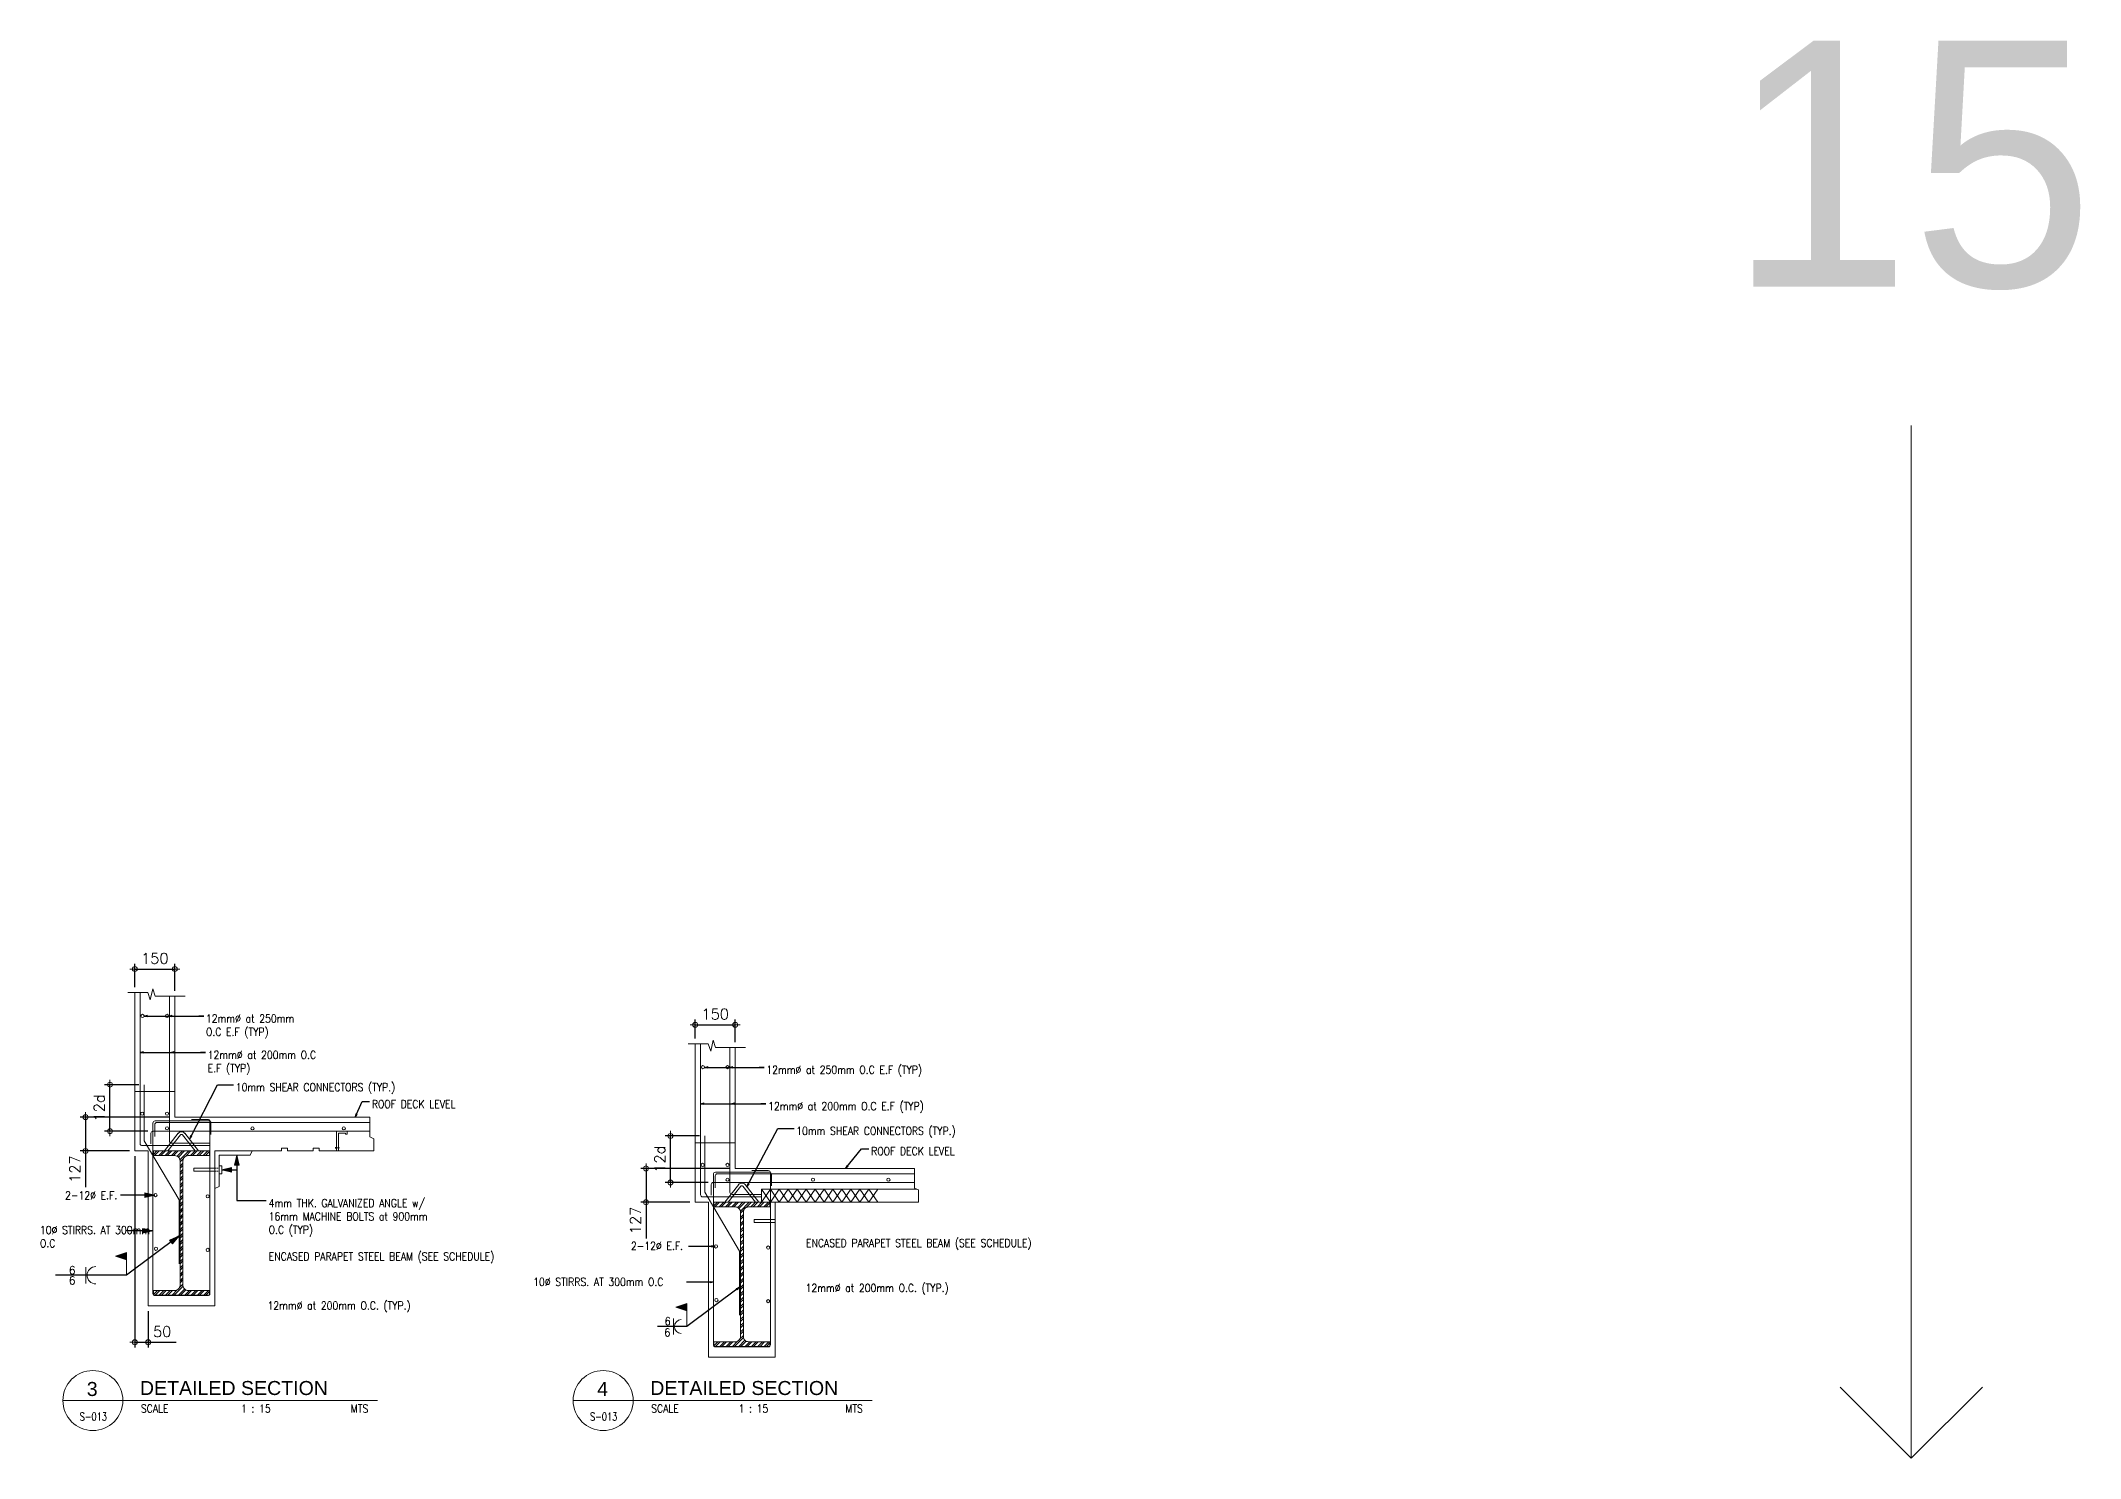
# Model space of a CAD drawing. Header units: millimetres. Extents: x 0 to 437400, y -4782 to 73710.
# Drawn here: x 14857 to 22504, y 10752 to 16066 of the extents above; entities that cross this region are included whole.
import ezdxf
from ezdxf.enums import TextEntityAlignment as Align

# ---------------------------------------------------------------- set-up
doc = ezdxf.new("R2010")
doc.units = ezdxf.units.MM
doc.header["$LTSCALE"] = 10
doc.header["$MEASUREMENT"] = 0
doc.linetypes.add('DASHED', pattern=[0.75, 0.5, -0.25])
doc.linetypes.add('PHANTOM2', pattern=[1.25, 0.625, -0.125, 0.125, -0.125, 0.125, -0.125])
doc.layers.get('0').update_dxf_attribs({"lineweight": 9})
for name, color, linetype, lineweight in [('S-ANNO-DIMS', 1, 'Continuous', 5), ('S-Anno-Symb', 52, 'PHANTOM2', 9), ('S-Anno-Text', 52, 'Continuous', 15), ('S-ANNO-WELD', 1, 'Continuous', 9), ('S-DETL-LN03', 3, 'Continuous', 9), ('S-DETL-PATT', 9, 'Continuous', 9), ('S-DETL-RBAR', 7, 'Continuous', 9)]:
    doc.layers.add(name, color=color, linetype=linetype, lineweight=lineweight)
doc.layers.add('S-DETL-GRID', color=62, linetype='Continuous', lineweight=9, plot=False)
doc.styles.add('1', font='romans.shx', dxfattribs={"width": 0.85, "height": 60})
doc.styles.add('2', font='simplex.shx', dxfattribs={"width": 0.95, "height": 40})
doc.styles.add('40', font='simplex.shx', dxfattribs={"height": 40})
doc.styles.add('SHEETNAME', font='simplex.shx', dxfattribs={"width": 0.75, "height": 200})
doc.styles.add('TITLE1', font='HELV.shx', dxfattribs={"height": 500})
doc.dimstyles.new('ESCA15', dxfattribs={"dimtxt": 40, "dimasz": 0.25, "dimexe": 20, "dimexo": 20, "dimgap": 20, "dimtad": 1, "dimdec": 0, "dimrnd": 1, "dimdsep": 46, "dimtxsty": '40', "dimblk1": 'ESCADIM_ARW', "dimblk2": 'ESCADIM_ARW', "dimsah": 1, "dimcen": 50, "dimclrd": 256, "dimclre": 256, "dimclrt": 52, "dimadec": 0, "dimazin": 0, "dimtfac": 1, "dimtdec": 0, "dimtofl": 0, "dimtmove": 0, "dimatfit": 3, "dimldrblk": 'ESCADIM_ARW', "dimfxl": 1, "dimtolj": 1, "dimtzin": 0, "dimarcsym": 0})
doc.dimstyles.new('ESCA_ARW$7', dxfattribs={"dimtxt": 200, "dimasz": 1, "dimexe": 100, "dimexo": 100, "dimgap": 100, "dimtad": 1, "dimdec": 0, "dimrnd": 1, "dimdsep": 46, "dimtxsty": '1', "dimblk1": 'dim_arw', "dimblk2": 'dim_arw', "dimsah": 1, "dimcen": 50, "dimclrd": 1, "dimclre": 256, "dimclrt": 52, "dimadec": 0, "dimazin": 0, "dimtfac": 1, "dimtofl": 0, "dimtmove": 0, "dimatfit": 3, "dimldrblk": 'dim_arw', "dimfxl": 1, "dimtolj": 1, "dimtzin": 0, "dimarcsym": 0})

# ---------------------------------------------------------------- blocks, each defined once
blk = doc.blocks.new('dim_arw')
h = blk.add_hatch(color=256)
h.paths.add_polyline_path([(-126, 29), (0, 0), (-126, -29, -0.115681), (-133, 0, -0.115681)])
h.paths.add_polyline_path([(-249, 58), (-126, 29, 0.115681), (-133, 0, 0.115681), (-126, -29), (-249, -58)])
for p, q in [((0, 0), (-249, 58)), ((-249, 58), (-249, -58)), ((0, 0), (-249, -58))]:
    blk.add_line(p, q)
blk = doc.blocks.new('ESCADIM_ARW')
at = {"color": 9}
blk.add_line((75, 0), (-75, 0), dxfattribs=at)
blk.add_circle((0, 0), 37.5, dxfattribs=at)
blk = doc.blocks.new('*D101')
at = {"layer": 'Defpoints', "color": 0, "transparency": 16777216}
for p in [(15359.8, 12031), (15025.3, 11904), (15209.8, 11904)]:
    blk.add_point(p, dxfattribs=at)
at = {"layer": 'S-ANNO-DIMS', "lineweight": -2, "transparency": 16777216}
for p, q in [((15339.8, 12031), (15005.3, 12031)), ((15025.3, 12030.7), (15025.3, 11904.2)), ((15189.8, 11904), (15005.3, 11904)), ((15025.3, 11904), (15025.3, 11768.5))]:
    blk.add_line(p, q, dxfattribs=at)
at = {"layer": 'S-ANNO-DIMS', "lineweight": -2, "transparency": 16777216, "xscale": 0.25, "yscale": 0.25, "zscale": 0.25}
for p, rotation in [((15025.3, 12031), 90), ((15025.3, 11904), 270)]:
    blk.add_blockref('ESCADIM_ARW', p, dxfattribs=dict(at, rotation=rotation))
at = {"layer": 'S-ANNO-DIMS', "color": 52, "transparency": 16777216, "insert": (14985.3, 11836.1), "char_height": 40, "attachment_point": 5, "rotation": 90, "style": '40'}
blk.add_mtext('\\A1;127', dxfattribs=at)
blk = doc.blocks.new('*D102')
at = {"layer": 'Defpoints', "color": 0, "transparency": 16777216}
for p in [(15116.7, 12152.6), (15245.5, 12152.6), (15278.1, 11978.3)]:
    blk.add_point(p, dxfattribs=at)
at = {"layer": 'S-ANNO-DIMS', "lineweight": -2, "transparency": 16777216}
for p, q in [((15225.5, 12152.6), (15096.7, 12152.6)), ((15116.7, 11978.6), (15116.7, 12152.3)), ((15258.1, 11978.3), (15096.7, 11978.3))]:
    blk.add_line(p, q, dxfattribs=at)
at = {"layer": 'S-ANNO-DIMS', "lineweight": -2, "transparency": 16777216, "xscale": 0.25, "yscale": 0.25, "zscale": 0.25}
for p, rotation in [((15116.7, 12152.6), 90), ((15116.7, 11978.3), 270)]:
    blk.add_blockref('ESCADIM_ARW', p, dxfattribs=dict(at, rotation=rotation))
at = {"layer": 'S-ANNO-DIMS', "color": 52, "transparency": 16777216, "insert": (15076.7, 12065.4), "char_height": 40, "attachment_point": 5, "rotation": 90, "style": '40'}
blk.add_mtext('\\A1;12d', dxfattribs=at)
blk = doc.blocks.new('*D103')
at = {"layer": 'Defpoints', "color": 0, "transparency": 16777216}
for p in [(15209.8, 11904), (15259.8, 11323.7), (15259.8, 11186.8)]:
    blk.add_point(p, dxfattribs=at)
at = {"layer": 'S-ANNO-DIMS', "lineweight": -2, "transparency": 16777216}
for p, q in [((15209.8, 11884), (15209.8, 11166.8)), ((15259.8, 11303.7), (15259.8, 11166.8)), ((15210.1, 11186.8), (15259.6, 11186.8)), ((15259.8, 11186.8), (15364.8, 11186.8))]:
    blk.add_line(p, q, dxfattribs=at)
at = {"layer": 'S-ANNO-DIMS', "lineweight": -2, "transparency": 16777216, "xscale": 0.25, "yscale": 0.25, "zscale": 0.25, "rotation": 180}
blk.add_blockref('ESCADIM_ARW', (15209.8, 11186.8), dxfattribs=at)
at = {"layer": 'S-ANNO-DIMS', "lineweight": -2, "transparency": 16777216, "xscale": 0.25, "yscale": 0.25, "zscale": 0.25}
blk.add_blockref('ESCADIM_ARW', (15259.8, 11186.8), dxfattribs=at)
at = {"layer": 'S-ANNO-DIMS', "color": 52, "transparency": 16777216, "insert": (15312.5, 11226.8), "char_height": 40, "attachment_point": 5, "style": '40'}
blk.add_mtext('\\A1;50', dxfattribs=at)
blk = doc.blocks.new('*D104')
at = {"layer": 'Defpoints', "color": 0, "transparency": 16777216}
for p in [(15359.8, 12586.2), (15209.8, 12498.6), (15359.8, 12484.8)]:
    blk.add_point(p, dxfattribs=at)
at = {"layer": 'S-ANNO-DIMS', "lineweight": -2, "transparency": 16777216}
for p, q in [((15209.8, 12518.6), (15209.8, 12606.2)), ((15210.1, 12586.2), (15359.6, 12586.2)), ((15359.8, 12504.8), (15359.8, 12606.2))]:
    blk.add_line(p, q, dxfattribs=at)
at = {"layer": 'S-ANNO-DIMS', "lineweight": -2, "transparency": 16777216, "xscale": 0.25, "yscale": 0.25, "zscale": 0.25, "rotation": 180}
blk.add_blockref('ESCADIM_ARW', (15209.8, 12586.2), dxfattribs=at)
at = {"layer": 'S-ANNO-DIMS', "lineweight": -2, "transparency": 16777216, "xscale": 0.25, "yscale": 0.25, "zscale": 0.25}
blk.add_blockref('ESCADIM_ARW', (15359.8, 12586.2), dxfattribs=at)
at = {"layer": 'S-ANNO-DIMS', "color": 52, "transparency": 16777216, "insert": (15284.8, 12626.2), "char_height": 40, "attachment_point": 5, "style": '40'}
blk.add_mtext('\\A1;150', dxfattribs=at)
blk = doc.blocks.new('*D105')
at = {"layer": 'Defpoints', "color": 0, "transparency": 16777216}
for p in [(17461.1, 11838.7), (17126.5, 11711.7), (17311.1, 11711.7)]:
    blk.add_point(p, dxfattribs=at)
at = {"layer": 'S-ANNO-DIMS', "lineweight": -2, "transparency": 16777216}
for p, q in [((17441.1, 11838.7), (17106.5, 11838.7)), ((17126.5, 11838.4), (17126.5, 11711.9)), ((17291.1, 11711.7), (17106.5, 11711.7)), ((17126.5, 11711.7), (17126.5, 11576.2))]:
    blk.add_line(p, q, dxfattribs=at)
at = {"layer": 'S-ANNO-DIMS', "lineweight": -2, "transparency": 16777216, "xscale": 0.25, "yscale": 0.25, "zscale": 0.25}
for p, rotation in [((17126.5, 11838.7), 90), ((17126.5, 11711.7), 270)]:
    blk.add_blockref('ESCADIM_ARW', p, dxfattribs=dict(at, rotation=rotation))
at = {"layer": 'S-ANNO-DIMS', "color": 52, "transparency": 16777216, "insert": (17086.5, 11643.8), "char_height": 40, "attachment_point": 5, "rotation": 90, "style": '40'}
blk.add_mtext('\\A1;127', dxfattribs=at)
blk = doc.blocks.new('*D106')
at = {"layer": 'Defpoints', "color": 0, "transparency": 16777216}
for p in [(17218, 11960.3), (17346.7, 11960.3), (17379.3, 11786)]:
    blk.add_point(p, dxfattribs=at)
at = {"layer": 'S-ANNO-DIMS', "lineweight": -2, "transparency": 16777216}
for p, q in [((17326.7, 11960.3), (17198, 11960.3)), ((17218, 11786.3), (17218, 11960.1)), ((17359.3, 11786), (17198, 11786))]:
    blk.add_line(p, q, dxfattribs=at)
at = {"layer": 'S-ANNO-DIMS', "lineweight": -2, "transparency": 16777216, "xscale": 0.25, "yscale": 0.25, "zscale": 0.25}
for p, rotation in [((17218, 11960.3), 90), ((17218, 11786), 270)]:
    blk.add_blockref('ESCADIM_ARW', p, dxfattribs=dict(at, rotation=rotation))
at = {"layer": 'S-ANNO-DIMS', "color": 52, "transparency": 16777216, "insert": (17178, 11873.2), "char_height": 40, "attachment_point": 5, "rotation": 90, "style": '40'}
blk.add_mtext('\\A1;12d', dxfattribs=at)
blk = doc.blocks.new('*D107')
at = {"layer": 'Defpoints', "color": 0, "transparency": 16777216}
for p in [(17461.1, 12377.1), (17311.1, 12306.3), (17461.1, 12292.5)]:
    blk.add_point(p, dxfattribs=at)
at = {"layer": 'S-ANNO-DIMS', "lineweight": -2, "transparency": 16777216}
for p, q in [((17311.1, 12326.3), (17311.1, 12397.1)), ((17461.1, 12312.5), (17461.1, 12397.1)), ((17311.3, 12377.1), (17460.8, 12377.1))]:
    blk.add_line(p, q, dxfattribs=at)
at = {"layer": 'S-ANNO-DIMS', "lineweight": -2, "transparency": 16777216, "xscale": 0.25, "yscale": 0.25, "zscale": 0.25, "rotation": 180}
blk.add_blockref('ESCADIM_ARW', (17311.1, 12377.1), dxfattribs=at)
at = {"layer": 'S-ANNO-DIMS', "lineweight": -2, "transparency": 16777216, "xscale": 0.25, "yscale": 0.25, "zscale": 0.25}
blk.add_blockref('ESCADIM_ARW', (17461.1, 12377.1), dxfattribs=at)
at = {"layer": 'S-ANNO-DIMS', "color": 52, "transparency": 16777216, "insert": (17386.1, 12417.1), "char_height": 40, "attachment_point": 5, "style": '40'}
blk.add_mtext('\\A1;150', dxfattribs=at)
blk = doc.blocks.new('*U8')
at = {"layer": 'S-ANNO-WELD'}
blk.add_line((0, 0), (0, 0.225), dxfattribs=at)
blk.add_lwpolyline([(0, 0.182), (0, 0.268), (-0.13, 0.225), (0, 0.182)], dxfattribs=at)
blk.add_solid([(0, 0.182), (-0.13, 0.225), (0, 0.268)], dxfattribs=at)

msp = doc.modelspace()

# ---------------------------------------------------------------- hatches: boundary and pattern name
at = {"layer": 'S-DETL-PATT'}
h = msp.add_hatch(dxfattribs=at)
h.set_pattern_fill('ANSI32', color=256, scale=45, style=0)
h.set_pattern_definition([(45, (-39000.509, 5244.754), (-11.932427, 11.932427), []), (45, (-38992.554, 5244.754), (-11.932427, 11.932427), [])])
h.paths.add_polyline_path([(15379.4, 11867.4), (15379.4, 11400.2, -0.414214), (15360.3, 11381.1), (15279.8, 11381.1), (15279.8, 11364.3, 0.027058), (15280.4, 11363.7), (15384.9, 11363.7), (15488.8, 11363.7, 0.052037), (15489.9, 11364.9), (15489.9, 11381.1), (15409.4, 11381.1, -0.414214), (15390.3, 11400.2), (15390.3, 11867.4, -0.414214), (15409.4, 11886.6), (15489.9, 11886.6), (15489.9, 11904), (15279.8, 11904), (15279.8, 11886.6), (15360.3, 11886.6, -0.414214)])
h = msp.add_hatch(dxfattribs=at)
h.set_pattern_fill('ANSI32', color=256, scale=45, style=0)
h.set_pattern_definition([(45, (-36899.25, 5052.493), (-11.932427, 11.932427), []), (45, (-36891.295, 5052.493), (-11.932427, 11.932427), [])])
h.paths.add_polyline_path([(17480.7, 11675.2), (17480.7, 11207.9, -0.414214), (17461.5, 11188.8), (17381.1, 11188.8), (17381.1, 11172, 0.027058), (17381.7, 11171.4), (17486.1, 11171.4), (17590, 11171.4, 0.052037), (17591.1, 11172.6), (17591.1, 11188.8), (17510.7, 11188.8, -0.414214), (17491.6, 11207.9), (17491.6, 11675.2, -0.414214), (17510.7, 11694.3), (17591.1, 11694.3), (17591.1, 11711.7), (17381.1, 11711.7), (17381.1, 11694.3), (17461.5, 11694.3, -0.414214)])

# ---------------------------------------------------------------- linework, layer by layer
at = {"color": 1}
for points in [[(15398.3, 12484.8), (15286.1, 12484.8), (15277.1, 12512.3), (15267.7, 12471.1), (15258.7, 12498.6), (15183.1, 12498.6)], [(17499.6, 12292.5), (17387.4, 12292.5), (17378.3, 12320), (17369, 12278.8), (17359.9, 12306.3), (17284.3, 12306.3)]]:
    msp.add_lwpolyline(points, dxfattribs=at)
at = {"layer": 'S-Anno-Text'}
for p, q in [((15209.8, 12498.6), (15209.8, 11904)), ((15359.8, 12484.8), (15359.8, 12031)), ((17311.1, 12306.3), (17311.1, 11711.7)), ((17461.1, 12292.5), (17461.1, 11838.7)), ((15359.8, 12127.2), (15209.8, 12127.2)), ((15359.8, 12031), (16090.9, 12031)), ((15209.8, 11904), (15209.8, 11975.1)), ((15965.9, 11978.3), (16006.4, 11978.3)), ((15965.9, 11904), (15965.9, 11978.3)), ((15973.6, 11971.2), (16000, 11971.2)), ((15973.6, 11904), (15973.6, 11971.2)), ((16000, 11967.2), (16000, 11971.2)), ((16006.4, 11967.2), (16000, 11967.2)), ((16006.4, 11978.3), (16006.4, 11967.2)), ((17461.1, 11934.9), (17311.1, 11934.9)), ((15209.8, 11904), (15259.8, 11904)), ((15259.8, 11904), (15259.8, 11323.7)), ((15359.8, 11904), (15489.9, 11904)), ((15509.9, 11904), (15760.3, 11904)), ((15509.9, 11323.7), (15509.9, 11904)), ((15525.9, 11888), (15642.8, 11888)), ((15525.9, 11771), (15525.9, 11888)), ((15642.8, 11888), (15649.4, 11904)), ((15760.3, 11914), (15760.3, 11904)), ((15760.3, 11914), (15782.3, 11914)), ((15782.3, 11914), (15782.3, 11904)), ((15782.3, 11904), (15878.7, 11904)), ((15878.7, 11914), (15878.7, 11904)), ((15878.7, 11914), (15900.7, 11914)), ((15900.7, 11914), (15900.7, 11904)), ((15900.7, 11904), (16105.7, 11904)), ((15962.8, 11917.9), (15962.8, 11913.4)), ((15962.8, 11915.7), (15977.2, 11915.7)), ((15509.9, 11839.3), (15431, 11839.3)), ((15431, 11839.3), (15431, 11828)), ((15431, 11828), (15509.9, 11828)), ((15525.9, 11848.9), (15535.6, 11848.9)), ((15525.9, 11818.4), (15535.6, 11818.4)), ((15535.6, 11848.9), (15535.6, 11818.4)), ((17311.1, 11711.7), (17311.1, 11782.8)), ((17461.1, 11838.7), (18132.8, 11838.7)), ((15509.9, 11763), (15525.9, 11771)), ((17311.1, 11711.7), (17361.1, 11711.7)), ((17361.1, 11711.7), (17361.1, 11131.4)), ((17461.1, 11711.7), (17591.1, 11711.7)), ((17559.2, 11711.7), (17559.2, 11760.3)), ((17559.2, 11760.3), (18142.4, 11760.3)), ((17611.1, 11131.4), (17611.1, 11711.7)), ((17611.1, 11647), (17532.2, 11647)), ((17532.2, 11647), (17532.2, 11635.7)), ((17532.2, 11635.7), (17611.1, 11635.7)), ((15259.8, 11323.7), (15509.9, 11323.7)), ((17361.1, 11131.4), (17611.1, 11131.4))]:
    msp.add_line(p, q, dxfattribs=at)
at = {"layer": 'S-Anno-Text', "color": 1}
for p, q in [((16090.9, 12031), (16090.9, 11957)), ((16090.9, 11957), (16105.7, 11950.2)), ((16105.7, 11950.2), (16105.7, 11904)), ((18132.8, 11838.7), (18132.8, 11764.8)), ((18132.8, 11764.8), (18147.6, 11757.9)), ((18147.6, 11757.9), (18147.6, 11711.7)), ((14940, 10968.5), (16120.2, 10968.5)), ((16853.3, 10968.5), (17974.4, 10968.5))]:
    msp.add_line(p, q, dxfattribs=at)
at = {"layer": 'S-Anno-Text', "linetype": 'DASHED'}
for p, q in [((15509.9, 11839.3), (15525.9, 11839.3)), ((15509.9, 11828), (15525.9, 11828))]:
    msp.add_line(p, q, dxfattribs=at)
at = {"layer": 'S-Anno-Text'}
for points in [[(17592.7, 11711.7), (18002, 11711.7)], [(18002, 11711.7), (18147.6, 11711.7)]]:
    msp.add_lwpolyline(points, dxfattribs=at)
at = {"layer": 'S-Anno-Text', "color": 1}
for centre in [(15052.5, 10968.5), (16965.8, 10968.5)]:
    msp.add_circle(centre, 112.5, dxfattribs=at)
at = {"layer": 'S-ANNO-WELD'}
for p, q in [((15026.2, 11468.7), (15026.2, 11438.2)), ((15026.2, 11407.6), (15026.2, 11438.2)), ((17229, 11275.6), (17229, 11245.9)), ((17229, 11216.2), (17229, 11245.9))]:
    msp.add_line(p, q, dxfattribs=at)
for centre, radius in [((15063.8, 11438.2), 32.7), ((17258.5, 11245.9), 25.8)]:
    msp.add_arc(centre, radius, 90, 270, dxfattribs=at)
at = {"layer": 'S-DETL-GRID'}
for points in [[(21870, 14624.4), (21870, 10752.3), (21603.2, 11019)], [(21870, 14624.4), (21870, 10752.3), (22136.8, 11019)]]:
    msp.add_lwpolyline(points, dxfattribs=at)
at = {"layer": 'S-DETL-LN03'}
for points in [[(15384.9, 11363.7), (15279.8, 11363.7), (15279.8, 11381.1), (15360.3, 11381.1, 0.414214), (15379.4, 11400.2), (15379.4, 11867.4, 0.414214), (15360.3, 11886.6), (15279.8, 11886.6), (15279.8, 11904), (15489.9, 11904), (15489.9, 11886.6), (15409.4, 11886.6, 0.414214), (15390.3, 11867.4), (15390.3, 11400.2, 0.414214), (15409.4, 11381.1), (15489.9, 11381.1), (15489.9, 11363.7), (15384.9, 11363.7)], [(17486.1, 11171.4), (17381.1, 11171.4), (17381.1, 11188.8), (17461.5, 11188.8, 0.414214), (17480.7, 11207.9), (17480.7, 11675.2, 0.414214), (17461.5, 11694.3), (17381.1, 11694.3), (17381.1, 11711.7), (17591.1, 11711.7), (17591.1, 11694.3), (17510.7, 11694.3, 0.414214), (17491.6, 11675.2), (17491.6, 11207.9, 0.414214), (17510.7, 11188.8), (17591.1, 11188.8), (17591.1, 11171.4), (17486.1, 11171.4)]]:
    msp.add_lwpolyline(points, format="xyb", dxfattribs=at)
at = {"layer": 'S-DETL-PATT'}
for p, q in [((17559.2, 11760.3), (17592.7, 11711.7)), ((17559.2, 11711.7), (17592.7, 11760.3)), ((17592.7, 11760.3), (17626.3, 11711.7)), ((17592.7, 11711.7), (17626.3, 11760.3)), ((17626.3, 11760.3), (17659.8, 11711.7)), ((17626.3, 11711.7), (17659.8, 11760.3)), ((17659.8, 11760.3), (17693.3, 11711.7)), ((17659.8, 11711.7), (17693.3, 11760.3)), ((17693.3, 11760.3), (17726.9, 11711.7)), ((17693.3, 11711.7), (17726.9, 11760.3)), ((17726.9, 11760.3), (17760.4, 11711.7)), ((17726.9, 11711.7), (17760.4, 11760.3)), ((17760.4, 11760.3), (17793.9, 11711.7)), ((17760.4, 11711.7), (17793.9, 11760.3)), ((17793.9, 11760.3), (17827.5, 11711.7)), ((17793.9, 11711.7), (17827.5, 11760.3)), ((17827.5, 11760.3), (17861, 11711.7)), ((17827.5, 11711.7), (17861, 11760.3)), ((17861, 11760.3), (17894.6, 11711.7)), ((17861, 11711.7), (17894.6, 11760.3)), ((17894.6, 11760.3), (17928.1, 11711.7)), ((17894.6, 11711.7), (17928.1, 11760.3)), ((17928.1, 11760.3), (17961.6, 11711.7)), ((17928.1, 11711.7), (17961.6, 11760.3)), ((17961.6, 11760.3), (17995.2, 11711.7)), ((17961.6, 11711.7), (17995.2, 11760.3))]:
    msp.add_line(p, q, dxfattribs=at)
at = {"layer": 'S-DETL-RBAR'}
for p, q in [((15229.8, 12498.6), (15229.8, 11932)), ((15339.8, 12484.8), (15339.8, 11941.1)), ((17331.1, 12306.3), (17331.1, 11739.7)), ((17441.1, 12292.5), (17441.1, 11748.9)), ((15245.5, 12152.6), (15245.5, 11941.8)), ((15277.7, 12008.7), (15277.7, 11369.7)), ((15285.7, 12016.7), (15487.3, 12016.7)), ((15292.5, 12011), (16090.9, 12011)), ((15483.5, 12022.7), (15422.1, 12022.7)), ((15491.5, 11369.7), (15491.5, 12014.7)), ((15495.3, 12008.7), (15495.3, 11965.3)), ((15245.5, 11941.8), (15375.5, 11721.1)), ((15270.1, 11970.3), (15270.1, 11931)), ((15278.1, 11978.3), (16090.9, 11978.3)), ((15284.5, 12003), (15284.5, 11957.8)), ((15372.9, 11970.7), (15320.9, 11904)), ((15380.8, 11964.5), (15333.6, 11904)), ((15347.8, 11933.1), (15489.9, 11933.1)), ((17346.7, 11960.3), (17346.7, 11749.6)), ((15237.8, 11924), (15489.9, 11924)), ((17371.3, 11778), (17371.3, 11738.8)), ((17379, 11816.4), (17379, 11177.4)), ((17379.3, 11786), (18132.8, 11786)), ((17385.8, 11810.7), (17385.8, 11765.5)), ((17387, 11824.4), (17588.5, 11824.4)), ((17393.8, 11818.7), (18132.8, 11818.7)), ((17474.2, 11778.4), (17422.2, 11711.7)), ((17584.7, 11830.4), (17523.4, 11830.4)), ((17592.7, 11177.4), (17592.7, 11822.4)), ((17596.5, 11816.4), (17596.5, 11773)), ((15375.5, 11721.1), (15375.5, 11480.8)), ((17339.1, 11731.7), (17559.2, 11731.7)), ((17346.7, 11749.6), (17476.7, 11528.8)), ((17482.1, 11772.3), (17434.9, 11711.7)), ((17449.1, 11740.9), (17559.2, 11740.9)), ((17476.7, 11528.8), (17476.7, 11288.6)), ((15285.7, 11361.7), (15483.5, 11361.7)), ((17387, 11169.4), (17584.7, 11169.4))]:
    msp.add_line(p, q, dxfattribs=at)
for points in [[(15388.9, 11964.5), (15436.1, 11904)], [(15396.8, 11970.7), (15448.8, 11904)], [(17498, 11778.4), (17550, 11711.7)], [(17490.1, 11772.3), (17537.4, 11711.7)]]:
    msp.add_lwpolyline(points, dxfattribs=at)
for centre in [(15238.7, 12410.5), (15330.7, 12410.5), (17339.9, 12218.3), (17432, 12218.3), (15237.4, 12044.1), (15330.7, 12044.1), (15330.7, 11988.8), (15651.2, 11988.8), (15993.6, 11988.8), (17338.7, 11851.8), (17432, 11851.8), (17432, 11796.5), (17752.5, 11796.5), (18035.5, 11796.5), (15287.3, 11738.6), (15483.1, 11734.2), (17388.5, 11546.3), (17584.4, 11542), (15289.2, 11537.4), (15483.1, 11533.3), (17390.5, 11345.1), (17584.4, 11341)]:
    msp.add_circle(centre, 6, dxfattribs=at)
for centre, radius, start, end in [((15285.7, 12008.7), 8, 90, 180), ((15292.5, 12003), 8, 90, 180), ((15483.5, 12014.7), 8, 0, 90), ((15487.3, 12008.7), 8, 0, 90), ((15237.8, 11932), 8, 180, 270), ((15278.1, 11970.3), 8, 90, 180), ((15347.8, 11941.1), 8, 180, 270), ((15384.9, 11960.9), 15.4, 36.56794, 143.43206), ((15384.9, 11960.9), 5.4, 36.56794, 143.43206), ((17379.3, 11778), 8, 90, 180), ((17387, 11816.4), 8, 90, 180), ((17393.8, 11810.7), 8, 90, 180), ((17486.1, 11768.6), 15.4, 36.56794, 143.43206), ((17584.7, 11822.4), 8, 0, 90), ((17588.5, 11816.4), 8, 0, 90), ((17339.1, 11739.7), 8, 180, 270), ((17449.1, 11748.9), 8, 180, 270), ((17486.1, 11768.6), 5.4, 36.56794, 143.43206), ((15285.7, 11369.7), 8, 180, 270), ((15483.5, 11369.7), 8, 270, 0), ((17387, 11177.4), 8, 180, 270), ((17584.7, 11177.4), 8, 270, 0)]:
    msp.add_arc(centre, radius, start, end, dxfattribs=at)

# ---------------------------------------------------------------- block references
at = {"layer": 'S-ANNO-WELD', "xscale": 320.0000000000146, "yscale": 320.0000000000146, "zscale": 320.0000000000146}
for p in [(15178.6, 11438.2), (17279.8, 11245.9)]:
    msp.add_blockref('*U8', p, dxfattribs=at)

# ---------------------------------------------------------------- texts
at = {"layer": 'S-Anno-Symb', "insert": (15476.4, 12415.6), "char_height": 30, "width": 393.198, "attachment_point": 1, "style": '1'}
msp.add_mtext('12mm%%C at 250mm O.C E.F (TYP)', dxfattribs=at)
at = {"layer": 'S-Anno-Text', "color": 5, "style": 'TITLE1'}
for s, p in [('3', (15050.1, 10985.5)), ('4', (16963.5, 10985.5))]:
    msp.add_text(s, height=52.5, dxfattribs=at).set_placement(p, align=Align.CENTER)
for p in [(15228.9, 10989.2), (17142.3, 10989.2)]:
    msp.add_text('DETAILED SECTION ', height=52.5, dxfattribs=at).set_placement(p)
at = {"layer": 'S-Anno-Text', "style": '2', "width": 0.85}
for p in [(15232.5, 10923.5), (17145.8, 10923.5)]:
    msp.add_text('SCALE', height=30, dxfattribs=at).set_placement(p)
at = {"layer": 'S-Anno-Text'}
for s, style, width, p in [('1 : 15', '2', 0.85, (15663.7, 10923.5)), ('1 : 15', '2', 0.85, (17529.2, 10923.5)), ('S-013', 'SHEETNAME', 0.75, (15054.1, 10893.5)), ('S-013', 'SHEETNAME', 0.75, (16967.5, 10893.5))]:
    msp.add_text(s, height=30, dxfattribs=dict(at, style=style, width=width)).set_placement(p, align=Align.CENTER)
at = {"layer": 'S-Anno-Text', "style": '2', "width": 0.85}
for p in [(16085.2, 10923.5), (17939.4, 10923.5)]:
    msp.add_text('MTS', height=30, dxfattribs=at).set_placement(p, align=Align.RIGHT)
at = {"layer": 'S-Anno-Text', "char_height": 30, "attachment_point": 1}
for s, insert, width, style in [('12mm%%C at 200mm O.C E.F (TYP)', (15483.1, 12279.3), 497.406, '1'), ('10mm SHEAR CONNECTORS (TYP.)', (15588.3, 12158.2), 640.773, '1'), ('12mm%%C at 250mm O.C E.F (TYP)', (17577.7, 12223.4), 833.72, '1'), ('ROOF DECK LEVEL', (16098.5, 12095), 406.082, '1'), ('12mm%%C at 200mm O.C E.F (TYP)', (17584.4, 12087), 833.72, '1'), ('10mm SHEAR CONNECTORS (TYP.)', (17689.6, 11994.3), 833.72, '1'), ('ROOF DECK LEVEL', (17970.5, 11918.3), 833.72, '1'), ('2-12%%C E.F.', (14948.3, 11752.7), 458.9, '1'), ('4mm THK. GALVANIZED ANGLE w/ 16mm MACHINE BOLTS at 900mm O.C (TYP)', (15711.8, 11723.7), 655.681, '1'), ('10%%C STIRRS. AT 300mm O.C', (14854, 11622.8), 458.9, '1'), ('2-12%%C E.F.', (17069.8, 11563.2), 833.72, '1'), ('ENCASED PARAPET STEEL BEAM (SEE SCHEDULE)', (17726.2, 11573.9), 833.72, '1'), ('6', (14962.9, 11472.1), 357.093, '2'), ('ENCASED PARAPET STEEL BEAM (SEE SCHEDULE)', (15711.8, 11523.7), 833.72, '1'), ('6', (14962.9, 11433.7), 357.093, '2'), ('10%%C STIRRS. AT 300mm O.C', (16703.4, 11428.2), 833.72, '1'), ('12mm%%C at 200mm O.C. (TYP.)', (17724.7, 11405.5), 833.72, '1'), ('12mm%%C at 200mm O.C. (TYP.)', (15707.3, 11339.4), 788.456, '1'), ('6', (17196.5, 11280.8), 833.72, '1'), ('6', (17195.4, 11238.8), 833.72, '1')]:
    msp.add_mtext(s, dxfattribs=dict(at, insert=insert, width=width, style=style))
at = {"layer": 'S-DETL-GRID'}
msp.add_text('15', height=921.78, dxfattribs=at).set_placement((21870, 15144.4), align=Align.CENTER)

# ---------------------------------------------------------------- dimensions: what is measured, and where the dimension line sits
at = {"layer": 'S-ANNO-DIMS'}
for base, p1, p2, picture, middle in [((15359.8, 12586.2), (15209.8, 12498.6), (15359.8, 12484.8), '*D104', (15284.8, 12626.2)), ((17461.1, 12377.1), (17311.1, 12306.3), (17461.1, 12292.5), '*D107', (17386.1, 12417.1)), ((15259.8, 11186.8), (15209.8, 11904), (15259.8, 11323.7), '*D103', (15312.5, 11226.8))]:
    dim = msp.add_linear_dim(base=base, p1=p1, p2=p2, dimstyle='ESCA15', dxfattribs=at)
    dim.commit()
    dim.dimension.update_dxf_attribs({"geometry": picture, "text_midpoint": middle})
for base, p1, p2, picture, middle in [((15116.7, 12152.6), (15278.1, 11978.3), (15245.5, 12152.6), '*D102', (15076.7, 12065.4)), ((17218, 11960.3), (17379.3, 11786), (17346.7, 11960.3), '*D106', (17178, 11873.2))]:
    dim = msp.add_linear_dim(base=base, p1=p1, p2=p2, angle=90, text='12d', dimstyle='ESCA15', dxfattribs=at)
    dim.commit()
    dim.dimension.update_dxf_attribs({"geometry": picture, "text_midpoint": middle})
for base, p1, p2, picture, middle in [((15025.3, 11904), (15359.8, 12031), (15209.8, 11904), '*D101', (14985.3, 11836.1)), ((17126.5, 11711.7), (17461.1, 11838.7), (17311.1, 11711.7), '*D105', (17086.5, 11643.8))]:
    dim = msp.add_linear_dim(base=base, p1=p1, p2=p2, angle=90, dimstyle='ESCA15', dxfattribs=at)
    dim.commit()
    dim.dimension.update_dxf_attribs({"geometry": picture, "text_midpoint": middle})

# ---------------------------------------------------------------- leaders
at = {"layer": 'S-Anno-Text'}
for points, override in [([(15244, 12409.9), (15375.6, 12409.9), (15459, 12409.9)], {"dimscale": 0.05}), ([(15336.7, 12409.9), (15468.3, 12409.9), (15449.5, 12409.9)], {"dimscale": 0.05}), ([(15229.2, 12273.6), (15360.8, 12273.6), (15444.2, 12273.6)], {"dimscale": 0.05}), ([(15343.4, 12273.6), (15475, 12273.6), (15456.2, 12273.6)], {"dimscale": 0.05}), ([(17345.3, 12217.6), (17476.8, 12217.6), (17560.2, 12217.6)], {"dimscale": 0.05}), ([(17437.9, 12217.6), (17569.5, 12217.6), (17550.8, 12217.6)], {"dimscale": 0.05}), ([(15415.6, 11949.5), (15519.6, 12152.4), (15580.1, 12152.4)], {"dimscale": 0.05}), ([(16036.2, 12031), (16062, 12089.3), (16090.3, 12089.3)], {"dimscale": 0.05}), ([(17330.5, 12081.3), (17462, 12081.3), (17545.4, 12081.3)], {"dimscale": 0.05}), ([(17444.7, 12081.3), (17576.2, 12081.3), (17557.5, 12081.3)], {"dimscale": 0.05}), ([(17504.7, 11769.8), (17620.9, 11988.5), (17681.4, 11988.5)], {"dimscale": 0.05}), ([(15592.8, 11888), (15592.8, 11718.9), (15702.7, 11718.9)], {"dimscale": 0.15}), ([(17874.3, 11838.7), (17934, 11912.6), (17962.3, 11912.6)], {"dimscale": 0.05}), ([(15535.6, 11833.6), (15592.8, 11833.6), (15592.9, 11833.6)], {"dimscale": 0.15}), ([(15284.8, 11738.8), (15192.4, 11738.8), (15156.6, 11738.8)], {"dimscale": 0.15}), ([(15375.5, 11585.4), (15178.6, 11438.2), (14912.4, 11438.2)], {"dimscale": 0.15}), ([(15277.7, 11604.4), (15185.4, 11604.4), (15177.6, 11604.4)], {"dimscale": 0.15}), ([(17386, 11546.5), (17293.7, 11546.5), (17285.9, 11546.5)], {"dimscale": 0.05}), ([(17379, 11412.1), (17286.7, 11412.1), (17278.9, 11412.1)], {"dimscale": 0.05}), ([(17476.7, 11393.1), (17279.8, 11245.9), (17169.6, 11245.9)], {"dimscale": 0.05})]:
    msp.add_leader(points, dimstyle='ESCA_ARW$7', override=override, dxfattribs=at)

doc.saveas('drawing.dxf')
